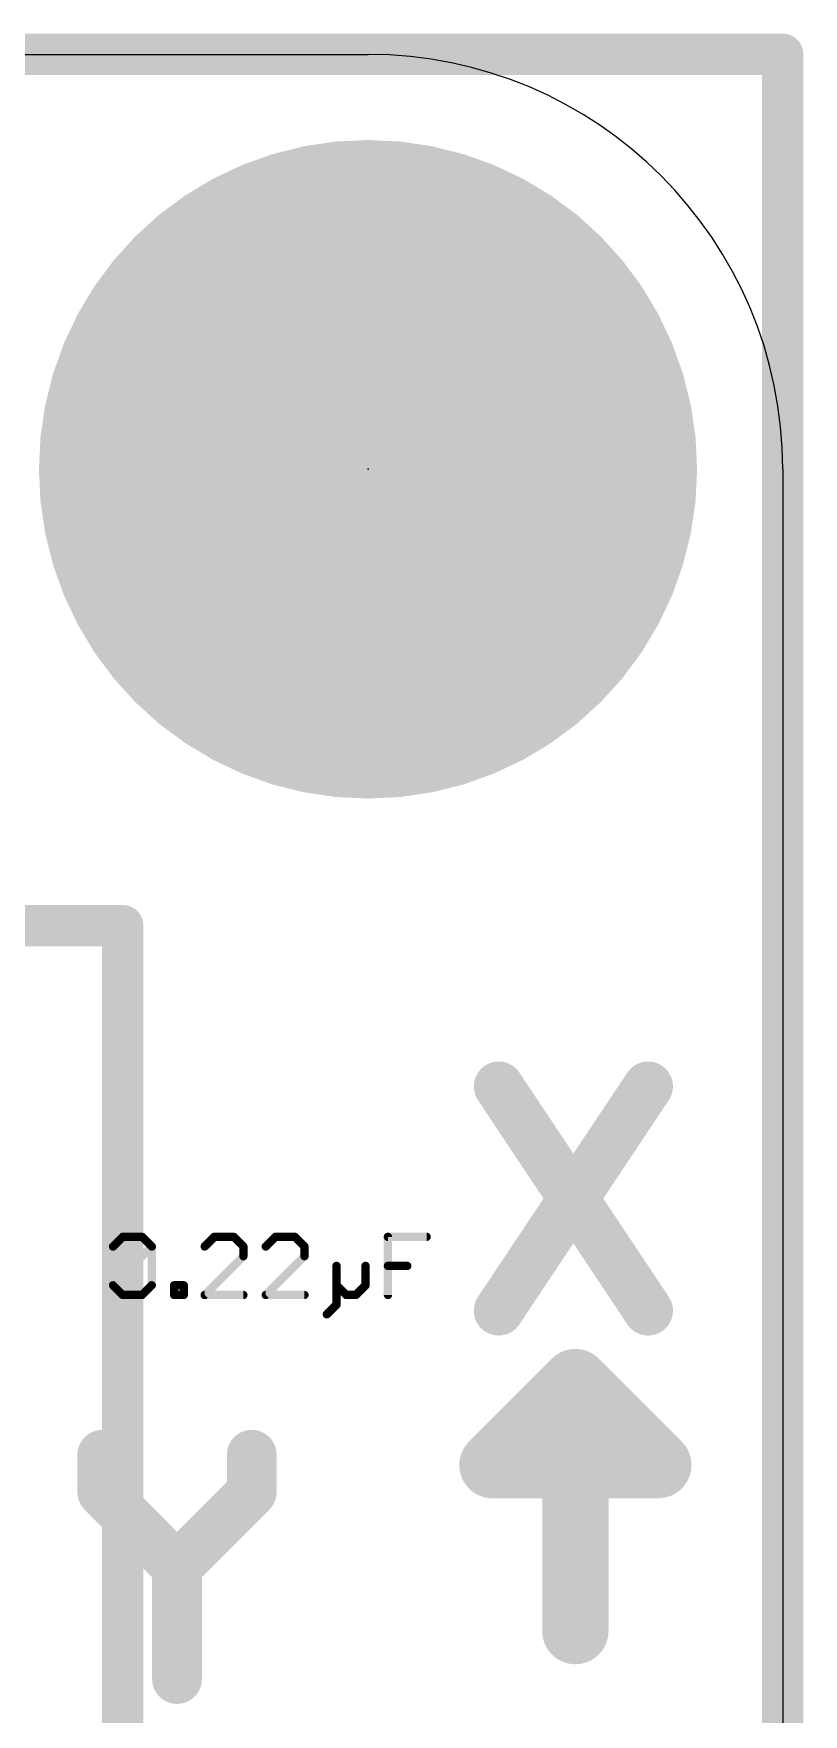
# Model space of a CAD drawing. Extents: x -0.1 to 23, y -0.1 to 20.4.
# Drawn here: x 18.27 to 22.99, y 10.16 to 20.45 of the extents above; entities that cross this region are included whole.
import ezdxf

# ---------------------------------------------------------------- set-up
doc = ezdxf.new("R2010")
doc.units = 0
for name, color, linetype in [('1', 12, 'CONTINUOUS'), ('16', 132, 'CONTINUOUS'), ('17', 110, 'CONTINUOUS'), ('20', 53, 'CONTINUOUS'), ('21', 40, 'CONTINUOUS'), ('23', 53, 'CONTINUOUS'), ('27', 253, 'CONTINUOUS'), ('39', 12, 'CONTINUOUS'), ('40', 132, 'CONTINUOUS'), ('41', 12, 'CONTINUOUS'), ('42', 132, 'CONTINUOUS')]:
    doc.layers.add(name, color=color, linetype=linetype)

# ---------------------------------------------------------------- blocks, each defined once
blk = doc.blocks.new('ROUNDP')
at = {"const_width": 0.5}
blk.add_lwpolyline([(0, -0.25, 1), (0, 0.25, 1), (0, -0.25)], format="xyb", dxfattribs=at)

msp = doc.modelspace()

# ---------------------------------------------------------------- linework, layer by layer
at = {"layer": '1', "const_width": 0.254}
for points in [[(17.272, 14.986), (18.8166, 14.986)], [(18.8166, 14.986), (18.8166, 8.3813)]]:
    msp.add_lwpolyline(points, dxfattribs=at)
at = {"layer": '1', "const_width": 0.127}
for points in [[(18.8802, 14.986, 1), (18.7531, 14.986)], [(18.8166, 14.9225, 1), (18.8166, 15.0495)]]:
    msp.add_lwpolyline(points, format="xyb", dxfattribs=at)
at = {"layer": '16', "const_width": 0.254}
for points in [[(0, 20.32), (22.86, 20.32)], [(22.86, 20.32), (22.86, 0)]]:
    msp.add_lwpolyline(points, dxfattribs=at)
at = {"layer": '16', "const_width": 0.127}
for points in [[(22.9235, 20.32, 1), (22.7965, 20.32)], [(22.86, 20.2565, 1), (22.86, 20.3835)]]:
    msp.add_lwpolyline(points, format="xyb", dxfattribs=at)
at = {"layer": '20'}
for p, q in [((2.54, 20.32), (20.32, 20.32)), ((22.86, 17.78), (22.86, 2.54))]:
    msp.add_line(p, q, dxfattribs=at)
msp.add_arc((20.32, 17.78), 2.54, 0, 90, dxfattribs=at)
at = {"layer": '21'}
for points, const_width in [([(20.32, 16.03, 1), (20.32, 19.53, 1), (20.32, 16.03)], 0.2032), ([(21.1838, 14.0444, 1), (21.057, 13.9599)], 0.1524), ([(22.099, 13.9599, 1), (21.9722, 14.0444)], 0.1524), ([(21.057, 12.6717, 1), (21.1838, 12.5871)], 0.1524), ([(21.9722, 12.5871, 1), (22.099, 12.6717)], 0.1524), ([(21.6916, 12.192, 1), (21.4884, 12.192)], 0.2032), ([(21.6618, 12.2638, 1), (21.5182, 12.1202)], 0.2032), ([(21.6618, 12.1202, 1), (21.5182, 12.2638)], 0.2032), ([(18.7686, 11.7472, 1), (18.6162, 11.7472)], 0.1524), ([(19.6838, 11.7472, 1), (19.5314, 11.7472)], 0.1524), ([(21.082, 11.7856, 1), (21.082, 11.5824)], 0.2032), ([(21.0102, 11.7558, 1), (21.1538, 11.6122)], 0.2032), ([(22.0262, 11.6122, 1), (22.1698, 11.7558)], 0.2032), ([(22.098, 11.5824, 1), (22.098, 11.7856)], 0.2032), ([(18.7463, 11.5723, 1), (18.6385, 11.4645)], 0.1524), ([(19.6615, 11.4645, 1), (19.5537, 11.5723)], 0.1524), ([(18.6162, 11.5184, 1), (18.7686, 11.5184)], 0.1524), ([(19.5314, 11.5184, 1), (19.6838, 11.5184)], 0.1524), ([(19.2262, 11.0608, 1), (19.0738, 11.0608)], 0.1524), ([(19.0961, 11.1147, 1), (19.2039, 11.0069)], 0.1524), ([(19.0961, 11.0069, 1), (19.2039, 11.1147)], 0.1524), ([(21.4884, 10.668, 1), (21.6916, 10.668)], 0.2032), ([(19.0738, 10.3744, 1), (19.2262, 10.3744)], 0.1524)]:
    msp.add_lwpolyline(points, format="xyb", dxfattribs=dict(at, const_width=const_width))
for points, const_width in [([(21.1204, 14.0022), (22.0356, 12.6294)], 0.3048), ([(22.0356, 14.0022), (21.1204, 12.6294)], 0.3048), ([(21.59, 12.192), (21.082, 11.684)], 0.4064), ([(21.59, 10.668), (21.59, 12.192)], 0.4064), ([(22.098, 11.684), (21.59, 12.192)], 0.4064), ([(18.6924, 11.7472), (18.6924, 11.5184)], 0.3048), ([(19.6076, 11.5184), (19.6076, 11.7472)], 0.3048), ([(21.082, 11.684), (22.098, 11.684)], 0.4064), ([(18.6924, 11.5184), (19.15, 11.0608)], 0.3048), ([(19.15, 11.0608), (19.6076, 11.5184)], 0.3048), ([(19.15, 11.0608), (19.15, 10.3744)], 0.3048)]:
    msp.add_lwpolyline(points, dxfattribs=dict(at, const_width=const_width))
at = {"layer": '23'}
msp.add_point((20.32, 17.78), dxfattribs=at)
at = {"layer": '27', "const_width": 0.0508}
for points in [[(18.758, 13.022), (18.8173, 13.0813)], [(18.8173, 13.0813), (18.936, 13.0813)], [(18.936, 13.0813), (18.9953, 13.022)], [(19.3786, 13.0813), (19.3193, 13.022)], [(19.4973, 13.0813), (19.3786, 13.0813)], [(19.5566, 13.022), (19.4973, 13.0813)], [(19.7528, 13.0813), (19.6935, 13.022)], [(19.8715, 13.0813), (19.7528, 13.0813)], [(19.9308, 13.022), (19.8715, 13.0813)], [(20.4419, 12.7254), (20.4419, 13.0813)], [(20.4419, 13.0813), (20.6792, 13.0813)], [(18.758, 12.7847), (18.758, 13.022)], [(18.758, 12.7847), (18.9953, 13.022)], [(18.9953, 13.022), (18.9953, 12.7847)], [(19.3193, 12.7254), (19.5566, 12.9627)], [(19.5566, 12.9627), (19.5566, 13.022)], [(19.6935, 12.7254), (19.9308, 12.9627)], [(19.9308, 12.9627), (19.9308, 13.022)], [(20.127, 12.9034), (20.127, 12.7847)], [(20.305, 12.7847), (20.305, 12.9034)], [(20.4419, 12.9034), (20.5606, 12.9034)], [(18.8173, 12.7254), (18.758, 12.7847)], [(18.9953, 12.7847), (18.936, 12.7254)], [(19.1322, 12.7254), (19.1322, 12.7847)], [(19.1322, 12.7847), (19.1915, 12.7847)], [(19.1915, 12.7847), (19.1915, 12.7254)], [(20.127, 12.7847), (20.1864, 12.7254)], [(20.127, 12.7847), (20.127, 12.6661)], [(20.2457, 12.7254), (20.305, 12.7847)], [(18.936, 12.7254), (18.8173, 12.7254)], [(19.1915, 12.7254), (19.1322, 12.7254)], [(19.5566, 12.7254), (19.3193, 12.7254)], [(19.9308, 12.7254), (19.6935, 12.7254)], [(20.127, 12.6661), (20.0677, 12.6068)], [(20.1864, 12.7254), (20.2457, 12.7254)]]:
    msp.add_lwpolyline(points, dxfattribs=at)
at = {"layer": '27', "const_width": 0.0254}
for points in [[(18.8173, 13.094, 1), (18.8173, 13.0686)], [(18.8263, 13.0723, 1), (18.8083, 13.0903)], [(18.9449, 13.0903, 1), (18.927, 13.0723)], [(18.936, 13.0686, 1), (18.936, 13.094)], [(19.3786, 13.094, 1), (19.3786, 13.0686)], [(19.3876, 13.0723, 1), (19.3696, 13.0903)], [(19.5062, 13.0903, 1), (19.4883, 13.0723)], [(19.4973, 13.0686, 1), (19.4973, 13.094)], [(19.7528, 13.094, 1), (19.7528, 13.0686)], [(19.7618, 13.0723, 1), (19.7439, 13.0903)], [(19.8804, 13.0903, 1), (19.8625, 13.0723)], [(19.8715, 13.0686, 1), (19.8715, 13.094)], [(20.4546, 13.0813, 1), (20.4292, 13.0813)], [(20.4419, 13.094, 1), (20.4419, 13.0686)], [(20.6792, 13.0686, 1), (20.6792, 13.094)], [(18.7707, 13.022, 1), (18.7453, 13.022)], [(18.749, 13.031, 1), (18.767, 13.013)], [(19.008, 13.022, 1), (18.9826, 13.022)], [(19.0042, 13.013, 1), (18.9863, 13.031)], [(18.9863, 13.013, 1), (19.0042, 13.031)], [(19.3103, 13.031, 1), (19.3283, 13.013)], [(19.5693, 13.022, 1), (19.5439, 13.022)], [(19.5439, 12.9627, 1), (19.5693, 12.9627)], [(19.5476, 13.013, 1), (19.5656, 13.031)], [(19.5656, 12.9537, 1), (19.5476, 12.9716)], [(19.6845, 13.031, 1), (19.7025, 13.013)], [(19.9435, 13.022, 1), (19.9181, 13.022)], [(19.9181, 12.9627, 1), (19.9435, 12.9627)], [(19.9218, 13.013, 1), (19.9398, 13.031)], [(19.9398, 12.9537, 1), (19.9218, 12.9716)], [(20.1397, 12.9034, 1), (20.1143, 12.9034)], [(20.3177, 12.9034, 1), (20.2923, 12.9034)], [(20.4419, 12.9161, 1), (20.4419, 12.8907)], [(20.5606, 12.8907, 1), (20.5606, 12.9161)], [(18.767, 12.7937, 1), (18.749, 12.7757)], [(18.749, 12.7937, 1), (18.767, 12.7757)], [(18.7453, 12.7847, 1), (18.7707, 12.7847)], [(18.9826, 12.7847, 1), (19.008, 12.7847)], [(19.0042, 12.7757, 1), (18.9863, 12.7937)], [(19.1449, 12.7847, 1), (19.1195, 12.7847)], [(19.1322, 12.7974, 1), (19.1322, 12.772)], [(19.2042, 12.7847, 1), (19.1788, 12.7847)], [(19.1915, 12.772, 1), (19.1915, 12.7974)], [(20.1397, 12.7847, 1), (20.1143, 12.7847)], [(20.1143, 12.7847, 1), (20.1397, 12.7847)], [(20.136, 12.7937, 1), (20.1181, 12.7757)], [(20.2923, 12.7847, 1), (20.3177, 12.7847)], [(20.314, 12.7757, 1), (20.296, 12.7937)], [(18.8173, 12.7381, 1), (18.8173, 12.7127)], [(18.8083, 12.7164, 1), (18.8263, 12.7344)], [(18.927, 12.7344, 1), (18.9449, 12.7164)], [(18.936, 12.7127, 1), (18.936, 12.7381)], [(19.1322, 12.7381, 1), (19.1322, 12.7127)], [(19.1195, 12.7254, 1), (19.1449, 12.7254)], [(19.1788, 12.7254, 1), (19.2042, 12.7254)], [(19.1915, 12.7127, 1), (19.1915, 12.7381)], [(19.3193, 12.7381, 1), (19.3193, 12.7127)], [(19.3103, 12.7344, 1), (19.3283, 12.7164)], [(19.5566, 12.7127, 1), (19.5566, 12.7381)], [(19.6935, 12.7381, 1), (19.6935, 12.7127)], [(19.6845, 12.7344, 1), (19.7025, 12.7164)], [(19.9308, 12.7127, 1), (19.9308, 12.7381)], [(20.1143, 12.6661, 1), (20.1397, 12.6661)], [(20.136, 12.6571, 1), (20.1181, 12.6751)], [(20.1864, 12.7381, 1), (20.1864, 12.7127)], [(20.1774, 12.7164, 1), (20.1953, 12.7344)], [(20.2367, 12.7344, 1), (20.2547, 12.7164)], [(20.2457, 12.7127, 1), (20.2457, 12.7381)], [(20.4292, 12.7254, 1), (20.4546, 12.7254)], [(20.0587, 12.6157, 1), (20.0767, 12.5978)]]:
    msp.add_lwpolyline(points, format="xyb", dxfattribs=at)
at = {"layer": '39', "const_width": 2.032}
msp.add_lwpolyline([(20.32, 16.78, 1), (20.32, 18.78, 1), (20.32, 16.78)], format="xyb", dxfattribs=at)
at = {"layer": '40', "const_width": 2.032}
msp.add_lwpolyline([(20.32, 16.78, 1), (20.32, 18.78, 1), (20.32, 16.78)], format="xyb", dxfattribs=at)
at = {"layer": '41', "const_width": 2.032}
msp.add_lwpolyline([(20.32, 16.78, 1), (20.32, 18.78, 1), (20.32, 16.78)], format="xyb", dxfattribs=at)
at = {"layer": '42', "const_width": 2.032}
msp.add_lwpolyline([(20.32, 16.78, 1), (20.32, 18.78, 1), (20.32, 16.78)], format="xyb", dxfattribs=at)

# ---------------------------------------------------------------- block references
at = {"layer": '17', "xscale": 3.2, "yscale": 3.2}
msp.add_blockref('ROUNDP', (20.32, 17.78), dxfattribs=at)
msp.add_blockref('ROUNDP', (20.32, 17.78), dxfattribs=at)

doc.saveas('drawing.dxf')
